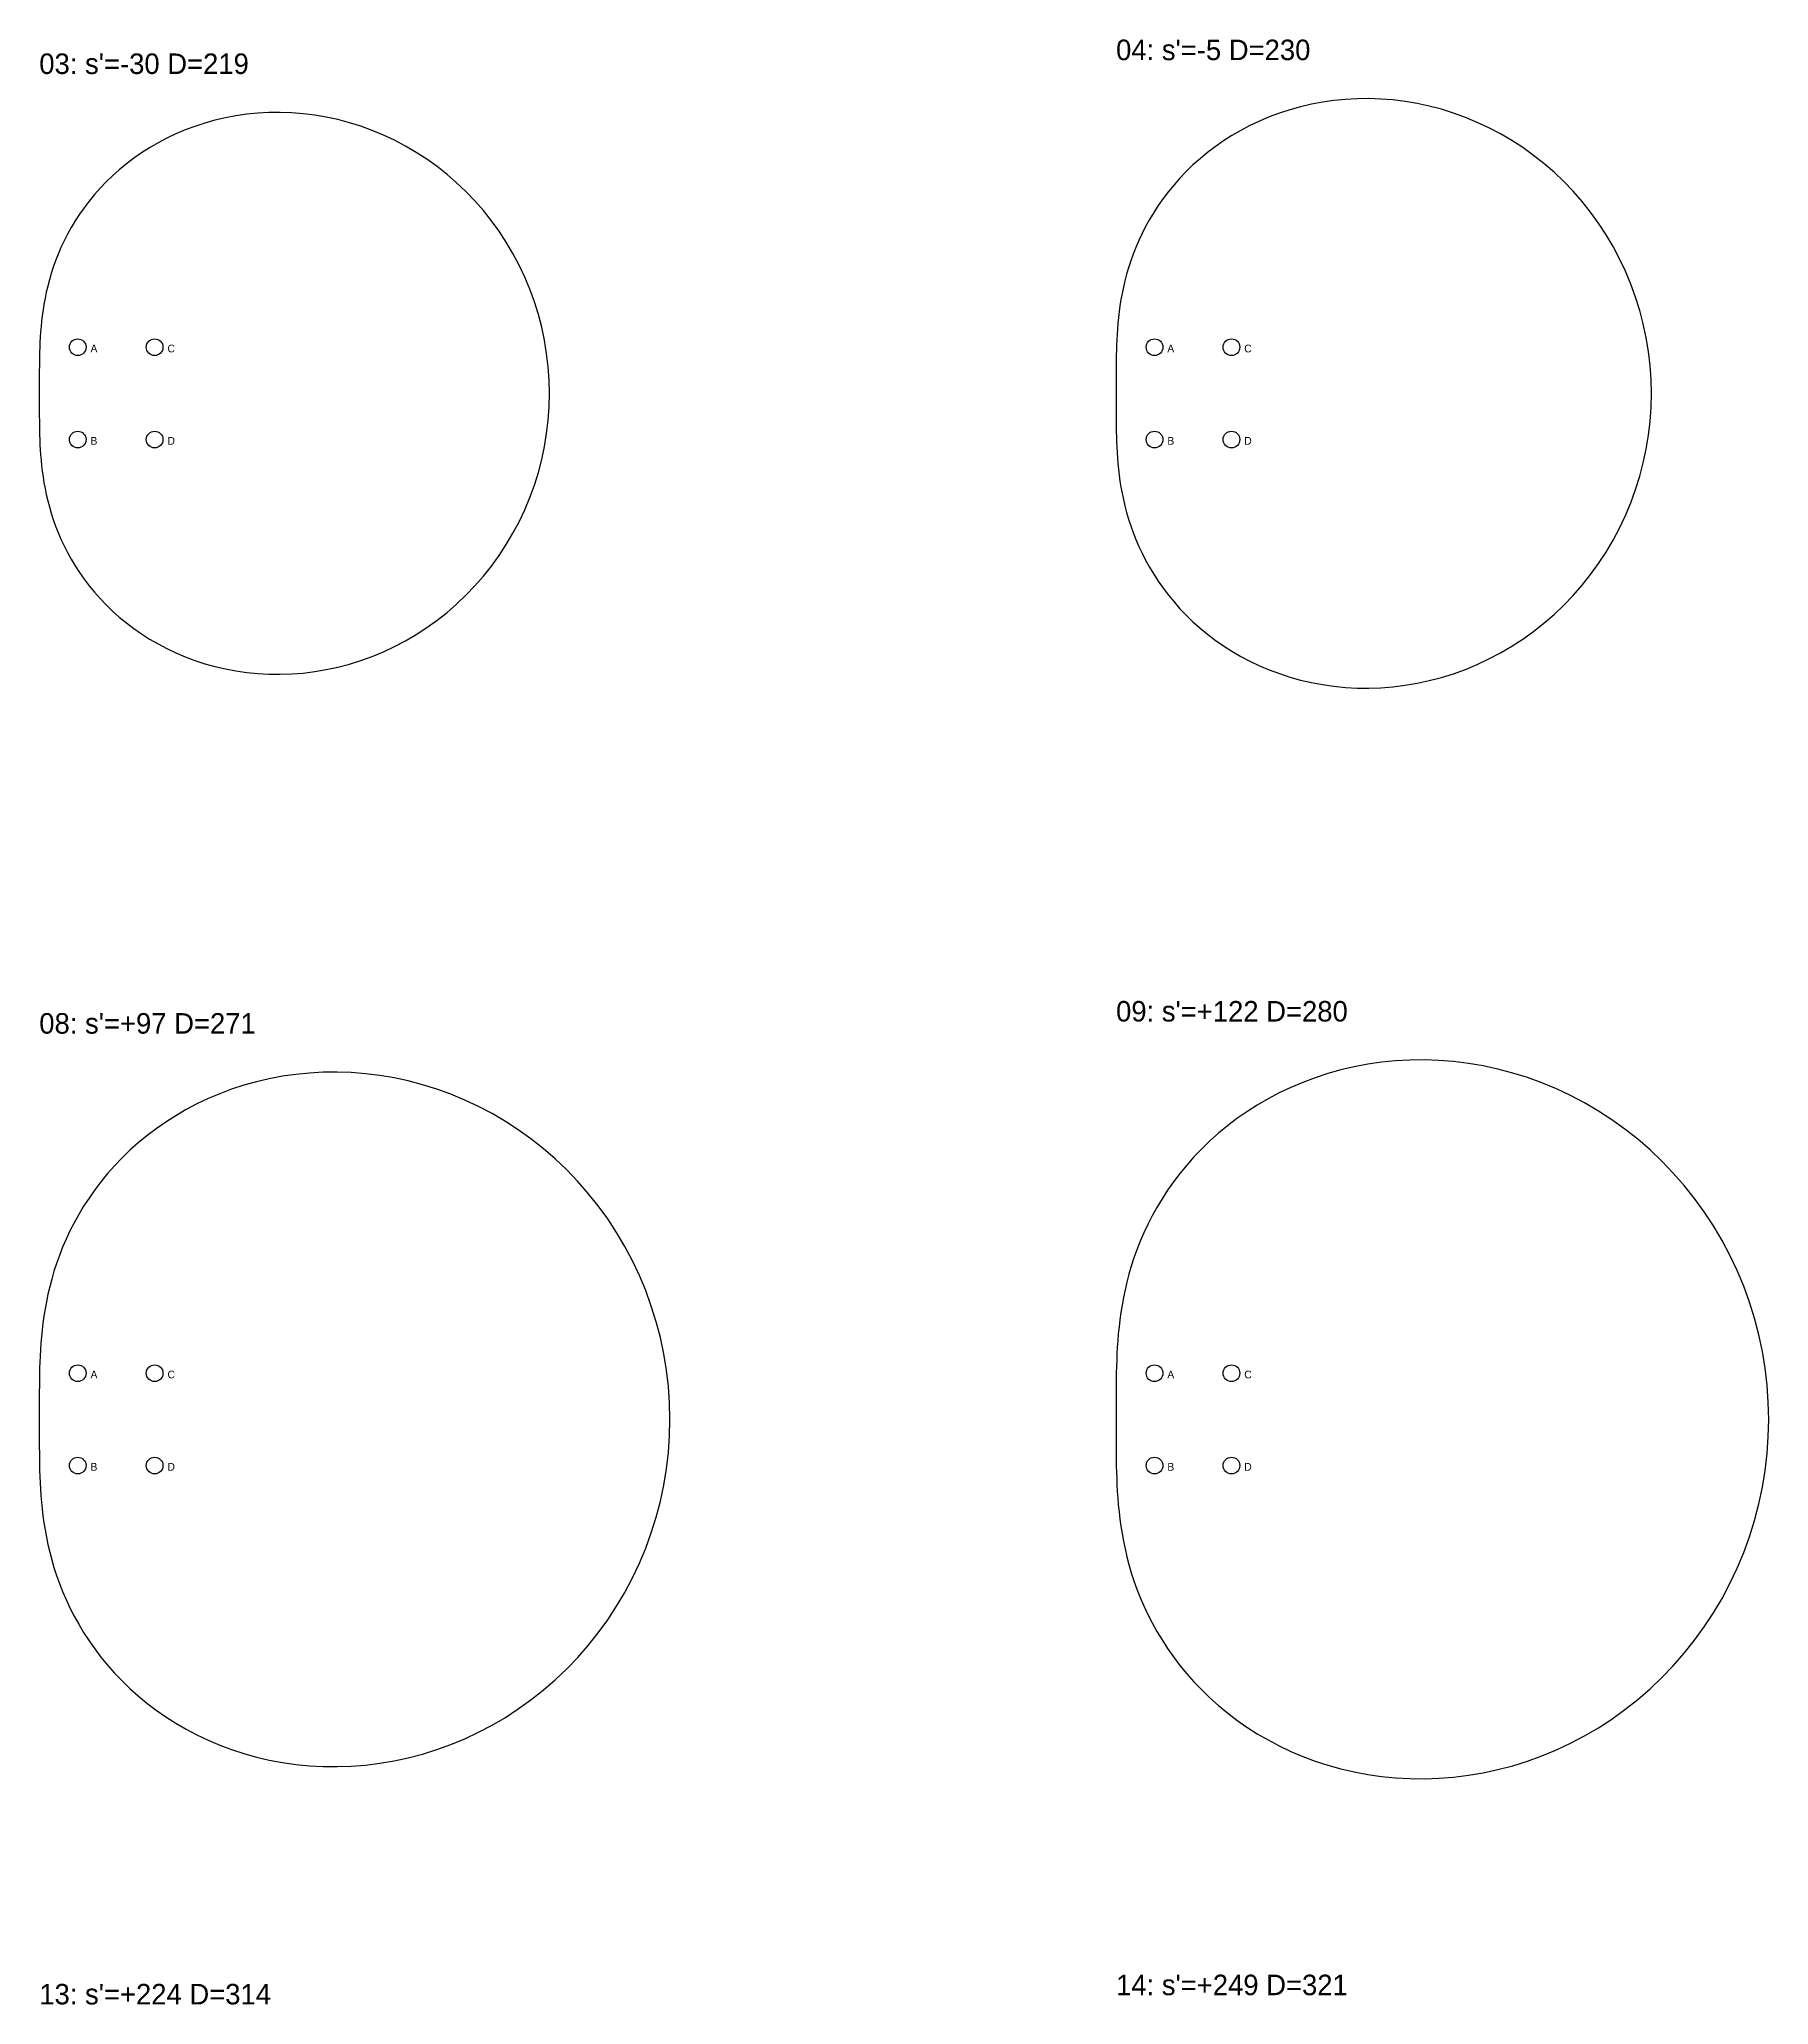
# Model space of a CAD drawing. Header units: millimetres. Extents: x 0 to 2007, y -5243 to 138.
# Drawn here: x 1260 to 1935, y -628 to 138 of the extents above; entities that cross this region are included whole.
import ezdxf

# ---------------------------------------------------------------- set-up
doc = ezdxf.new("R2010")
doc.units = ezdxf.units.MM
for name, color, linetype in [('DOWEL', 5, 'CONTINUOUS'), ('SLAB_03', 5, 'CONTINUOUS'), ('SLAB_04', 6, 'CONTINUOUS'), ('SLAB_08', 4, 'CONTINUOUS'), ('SLAB_09', 5, 'CONTINUOUS'), ('TEXT', 1, 'CONTINUOUS')]:
    doc.layers.add(name, color=color, linetype=linetype)

msp = doc.modelspace()

# ---------------------------------------------------------------- linework, layer by layer
at = {"layer": 'DOWEL'}
for centre in [(1275, 18), (1305, 18), (1695, 18), (1725, 18), (1275, -18), (1305, -18), (1695, -18), (1725, -18), (1275, -382), (1305, -382), (1695, -382), (1725, -382), (1275, -418), (1305, -418), (1695, -418), (1725, -418)]:
    msp.add_circle(centre, 3.25, dxfattribs=at)
at = {"layer": 'SLAB_03'}
msp.add_lwpolyline([(1458.978, 0), (1458.856, 5.207), (1458.493, 10.402), (1457.889, 15.571), (1457.046, 20.702), (1455.966, 25.783), (1454.653, 30.801), (1453.111, 35.745), (1451.344, 40.603), (1449.358, 45.363), (1447.159, 50.015), (1444.753, 54.547), (1442.147, 58.949), (1439.349, 63.213), (1436.368, 67.327), (1433.212, 71.284), (1429.891, 75.076), (1426.414, 78.695), (1422.791, 82.133), (1419.032, 85.385), (1415.148, 88.444), (1411.151, 91.307), (1407.051, 93.968), (1402.859, 96.423), (1398.588, 98.671), (1394.248, 100.707), (1389.851, 102.532), (1385.409, 104.143), (1380.933, 105.541), (1376.434, 106.726), (1371.925, 107.7), (1367.415, 108.463), (1362.917, 109.019), (1358.44, 109.371), (1353.994, 109.522), (1349.591, 109.476), (1345.238, 109.239), (1340.947, 108.815), (1336.724, 108.21), (1332.58, 107.431), (1328.52, 106.484), (1324.554, 105.376), (1320.687, 104.115), (1316.926, 102.708), (1313.277, 101.163), (1309.744, 99.489), (1306.333, 97.693), (1303.046, 95.785), (1299.888, 93.773), (1296.862, 91.665), (1293.968, 89.471), (1291.21, 87.198), (1288.587, 84.857), (1286.101, 82.454), (1283.751, 80), (1281.536, 77.501), (1279.456, 74.967), (1277.508, 72.404), (1275.691, 69.82), (1274.001, 67.223), (1272.436, 64.62), (1270.992, 62.016), (1269.666, 59.419), (1268.453, 56.833), (1267.348, 54.265), (1266.347, 51.718), (1265.446, 49.199), (1264.638, 46.709), (1263.918, 44.254), (1263.282, 41.835), (1262.723, 39.456), (1262.235, 37.118), (1261.814, 34.823), (1261.454, 32.572), (1261.149, 30.366), (1260.893, 28.204), (1260.682, 26.087), (1260.51, 24.013), (1260.372, 21.982), (1260.264, 19.991), (1260.181, 18.04), (1260.119, 16.124), (1260.075, 14.243), (1260.044, 12.392), (1260.024, 10.568), (1260.011, 8.769), (1260.005, 6.99), (1260.001, 5.228), (1260, 3.478), (1260, 1.737), (1260, 0), (1260, -1.737), (1260, -3.478), (1260.001, -5.228), (1260.005, -6.99), (1260.011, -8.769), (1260.024, -10.568), (1260.044, -12.392), (1260.075, -14.243), (1260.119, -16.124), (1260.181, -18.04), (1260.264, -19.991), (1260.372, -21.982), (1260.51, -24.013), (1260.682, -26.087), (1260.893, -28.204), (1261.149, -30.366), (1261.454, -32.572), (1261.814, -34.823), (1262.235, -37.118), (1262.723, -39.456), (1263.282, -41.835), (1263.918, -44.254), (1264.638, -46.709), (1265.446, -49.199), (1266.347, -51.718), (1267.348, -54.265), (1268.453, -56.833), (1269.666, -59.419), (1270.992, -62.016), (1272.436, -64.62), (1274.001, -67.223), (1275.691, -69.82), (1277.508, -72.404), (1279.456, -74.967), (1281.536, -77.501), (1283.751, -80), (1286.101, -82.454), (1288.587, -84.857), (1291.21, -87.198), (1293.968, -89.471), (1296.862, -91.665), (1299.888, -93.773), (1303.046, -95.785), (1306.333, -97.693), (1309.744, -99.489), (1313.277, -101.163), (1316.926, -102.708), (1320.687, -104.115), (1324.554, -105.376), (1328.52, -106.484), (1332.58, -107.431), (1336.724, -108.21), (1340.947, -108.815), (1345.238, -109.239), (1349.591, -109.476), (1353.994, -109.522), (1358.44, -109.371), (1362.917, -109.019), (1367.415, -108.463), (1371.925, -107.7), (1376.434, -106.726), (1380.933, -105.541), (1385.409, -104.143), (1389.851, -102.532), (1394.248, -100.707), (1398.588, -98.671), (1402.859, -96.423), (1407.051, -93.968), (1411.151, -91.307), (1415.148, -88.444), (1419.032, -85.385), (1422.791, -82.133), (1426.414, -78.695), (1429.891, -75.076), (1433.212, -71.284), (1436.368, -67.327), (1439.349, -63.213), (1442.147, -58.949), (1444.753, -54.547), (1447.159, -50.015), (1449.358, -45.363), (1451.344, -40.603), (1453.111, -35.745), (1454.653, -30.801), (1455.966, -25.783), (1457.046, -20.702), (1457.889, -15.571), (1458.493, -10.402), (1458.856, -5.207)], close=True, dxfattribs=at)
at = {"layer": 'SLAB_04'}
msp.add_lwpolyline([(1888.798, 0), (1888.671, 5.464), (1888.289, 10.915), (1887.655, 16.339), (1886.771, 21.724), (1885.638, 27.055), (1884.26, 32.321), (1882.642, 37.509), (1880.788, 42.607), (1878.703, 47.602), (1876.396, 52.483), (1873.871, 57.239), (1871.136, 61.859), (1868.201, 66.332), (1865.073, 70.65), (1861.761, 74.802), (1858.276, 78.781), (1854.627, 82.578), (1850.825, 86.186), (1846.881, 89.599), (1842.805, 92.809), (1838.611, 95.813), (1834.308, 98.605), (1829.91, 101.182), (1825.427, 103.54), (1820.873, 105.677), (1816.259, 107.592), (1811.598, 109.283), (1806.901, 110.75), (1802.181, 111.994), (1797.449, 113.015), (1792.717, 113.816), (1787.996, 114.4), (1783.298, 114.769), (1778.633, 114.927), (1774.012, 114.879), (1769.445, 114.63), (1764.942, 114.185), (1760.511, 113.551), (1756.162, 112.733), (1751.902, 111.739), (1747.74, 110.577), (1743.682, 109.253), (1739.736, 107.777), (1735.906, 106.156), (1732.199, 104.399), (1728.62, 102.515), (1725.171, 100.512), (1721.857, 98.401), (1718.681, 96.189), (1715.645, 93.886), (1712.75, 91.502), (1709.998, 89.045), (1707.389, 86.524), (1704.923, 83.948), (1702.599, 81.326), (1700.416, 78.667), (1698.372, 75.977), (1696.465, 73.266), (1694.692, 70.541), (1693.05, 67.809), (1691.535, 65.077), (1690.143, 62.351), (1688.87, 59.638), (1687.711, 56.943), (1686.661, 54.271), (1685.715, 51.627), (1684.867, 49.014), (1684.112, 46.438), (1683.444, 43.9), (1682.857, 41.403), (1682.346, 38.95), (1681.904, 36.542), (1681.526, 34.18), (1681.205, 31.865), (1680.937, 29.596), (1680.715, 27.375), (1680.535, 25.199), (1680.39, 23.067), (1680.277, 20.978), (1680.19, 18.93), (1680.125, 16.92), (1680.078, 14.945), (1680.046, 13.003), (1680.025, 11.09), (1680.012, 9.202), (1680.005, 7.335), (1680.002, 5.486), (1680, 3.65), (1680, 1.823), (1680, 0), (1680, -1.823), (1680, -3.65), (1680.002, -5.486), (1680.005, -7.335), (1680.012, -9.202), (1680.025, -11.09), (1680.046, -13.003), (1680.078, -14.945), (1680.125, -16.92), (1680.19, -18.93), (1680.277, -20.978), (1680.39, -23.067), (1680.535, -25.199), (1680.715, -27.375), (1680.937, -29.596), (1681.205, -31.865), (1681.526, -34.18), (1681.904, -36.542), (1682.346, -38.95), (1682.857, -41.403), (1683.444, -43.9), (1684.112, -46.438), (1684.867, -49.014), (1685.715, -51.627), (1686.661, -54.271), (1687.711, -56.943), (1688.87, -59.638), (1690.143, -62.351), (1691.535, -65.077), (1693.05, -67.809), (1694.692, -70.541), (1696.465, -73.266), (1698.372, -75.977), (1700.416, -78.667), (1702.599, -81.326), (1704.923, -83.948), (1707.389, -86.524), (1709.998, -89.045), (1712.75, -91.502), (1715.645, -93.886), (1718.681, -96.189), (1721.857, -98.401), (1725.171, -100.512), (1728.62, -102.515), (1732.199, -104.399), (1735.906, -106.156), (1739.736, -107.777), (1743.682, -109.253), (1747.74, -110.577), (1751.902, -111.739), (1756.162, -112.733), (1760.511, -113.551), (1764.942, -114.185), (1769.445, -114.63), (1774.012, -114.879), (1778.633, -114.927), (1783.298, -114.769), (1787.996, -114.4), (1792.717, -113.816), (1797.449, -113.015), (1802.181, -111.994), (1806.901, -110.75), (1811.598, -109.283), (1816.259, -107.592), (1820.873, -105.677), (1825.427, -103.54), (1829.91, -101.182), (1834.308, -98.605), (1838.611, -95.813), (1842.805, -92.809), (1846.881, -89.599), (1850.825, -86.186), (1854.627, -82.578), (1858.276, -78.781), (1861.761, -74.802), (1865.073, -70.65), (1868.201, -66.332), (1871.136, -61.859), (1873.871, -57.239), (1876.396, -52.483), (1878.703, -47.602), (1880.788, -42.607), (1882.642, -37.509), (1884.26, -32.321), (1885.638, -27.055), (1886.771, -21.724), (1887.655, -16.339), (1888.289, -10.915), (1888.671, -5.464)], close=True, dxfattribs=at)
at = {"layer": 'SLAB_08'}
msp.add_lwpolyline([(1505.971, -400), (1505.821, -393.563), (1505.372, -387.142), (1504.625, -380.752), (1503.583, -374.409), (1502.248, -368.128), (1500.625, -361.924), (1498.719, -355.813), (1496.534, -349.808), (1494.079, -343.923), (1491.36, -338.173), (1488.386, -332.571), (1485.165, -327.128), (1481.707, -321.858), (1478.022, -316.772), (1474.121, -311.88), (1470.015, -307.193), (1465.716, -302.72), (1461.237, -298.47), (1456.591, -294.45), (1451.79, -290.667), (1446.849, -287.129), (1441.78, -283.84), (1436.599, -280.804), (1431.318, -278.026), (1425.953, -275.509), (1420.518, -273.253), (1415.027, -271.261), (1409.494, -269.533), (1403.933, -268.068), (1398.358, -266.864), (1392.784, -265.921), (1387.223, -265.233), (1381.688, -264.798), (1376.193, -264.612), (1370.749, -264.668), (1365.369, -264.962), (1360.064, -265.486), (1354.844, -266.233), (1349.721, -267.197), (1344.703, -268.367), (1339.8, -269.737), (1335.02, -271.296), (1330.371, -273.035), (1325.86, -274.945), (1321.493, -277.015), (1317.275, -279.234), (1313.213, -281.593), (1309.309, -284.081), (1305.567, -286.686), (1301.991, -289.399), (1298.581, -292.208), (1295.339, -295.102), (1292.265, -298.072), (1289.36, -301.106), (1286.622, -304.195), (1284.051, -307.328), (1281.643, -310.496), (1279.396, -313.69), (1277.308, -316.9), (1275.373, -320.119), (1273.588, -323.337), (1271.949, -326.548), (1270.449, -329.744), (1269.083, -332.919), (1267.847, -336.067), (1266.732, -339.182), (1265.733, -342.259), (1264.844, -345.295), (1264.057, -348.285), (1263.366, -351.226), (1262.763, -354.116), (1262.243, -356.953), (1261.797, -359.735), (1261.42, -362.462), (1261.104, -365.134), (1260.843, -367.752), (1260.63, -370.315), (1260.46, -372.826), (1260.326, -375.287), (1260.224, -377.7), (1260.147, -380.068), (1260.092, -382.394), (1260.054, -384.682), (1260.029, -386.936), (1260.014, -389.16), (1260.006, -391.359), (1260.002, -393.537), (1260, -395.7), (1260, -397.853), (1260, -400), (1260, -402.147), (1260, -404.3), (1260.002, -406.463), (1260.006, -408.641), (1260.014, -410.84), (1260.029, -413.064), (1260.054, -415.318), (1260.092, -417.606), (1260.147, -419.932), (1260.224, -422.3), (1260.326, -424.713), (1260.46, -427.174), (1260.63, -429.685), (1260.843, -432.248), (1261.104, -434.866), (1261.42, -437.538), (1261.797, -440.265), (1262.243, -443.047), (1262.763, -445.884), (1263.366, -448.774), (1264.057, -451.715), (1264.844, -454.705), (1265.733, -457.741), (1266.732, -460.818), (1267.847, -463.933), (1269.083, -467.081), (1270.449, -470.256), (1271.949, -473.452), (1273.588, -476.663), (1275.373, -479.881), (1277.308, -483.1), (1279.396, -486.31), (1281.643, -489.504), (1284.051, -492.672), (1286.622, -495.805), (1289.36, -498.894), (1292.265, -501.928), (1295.339, -504.898), (1298.581, -507.792), (1301.991, -510.601), (1305.567, -513.314), (1309.309, -515.919), (1313.213, -518.407), (1317.275, -520.766), (1321.493, -522.985), (1325.86, -525.055), (1330.371, -526.965), (1335.02, -528.704), (1339.8, -530.263), (1344.703, -531.633), (1349.721, -532.803), (1354.844, -533.767), (1360.064, -534.514), (1365.369, -535.038), (1370.749, -535.332), (1376.193, -535.388), (1381.688, -535.202), (1387.223, -534.767), (1392.784, -534.079), (1398.358, -533.136), (1403.933, -531.932), (1409.494, -530.467), (1415.027, -528.739), (1420.518, -526.747), (1425.953, -524.491), (1431.318, -521.974), (1436.599, -519.196), (1441.78, -516.16), (1446.849, -512.871), (1451.79, -509.333), (1456.591, -505.55), (1461.237, -501.53), (1465.716, -497.28), (1470.015, -492.807), (1474.121, -488.12), (1478.022, -483.228), (1481.707, -478.142), (1485.165, -472.872), (1488.386, -467.429), (1491.36, -461.827), (1494.079, -456.077), (1496.534, -450.192), (1498.719, -444.187), (1500.625, -438.076), (1502.248, -431.872), (1503.583, -425.591), (1504.625, -419.248), (1505.372, -412.858), (1505.821, -406.437)], close=True, dxfattribs=at)
at = {"layer": 'SLAB_09'}
msp.add_lwpolyline([(1934.558, -400), (1934.403, -393.338), (1933.939, -386.693), (1933.166, -380.08), (1932.087, -373.515), (1930.706, -367.015), (1929.026, -360.595), (1927.053, -354.27), (1924.793, -348.055), (1922.252, -341.965), (1919.438, -336.015), (1916.36, -330.217), (1913.026, -324.584), (1909.447, -319.13), (1905.634, -313.866), (1901.596, -308.804), (1897.347, -303.953), (1892.898, -299.324), (1888.263, -294.925), (1883.455, -290.765), (1878.486, -286.85), (1873.372, -283.188), (1868.127, -279.784), (1862.764, -276.643), (1857.3, -273.768), (1851.747, -271.162), (1846.122, -268.828), (1840.439, -266.767), (1834.713, -264.978), (1828.958, -263.462), (1823.189, -262.216), (1817.42, -261.239), (1811.665, -260.528), (1805.937, -260.078), (1800.25, -259.885), (1794.616, -259.943), (1789.048, -260.247), (1783.558, -260.789), (1778.156, -261.563), (1772.853, -262.56), (1767.66, -263.771), (1762.586, -265.189), (1757.639, -266.802), (1752.828, -268.602), (1748.159, -270.579), (1743.64, -272.721), (1739.275, -275.018), (1735.071, -277.459), (1731.031, -280.034), (1727.158, -282.73), (1723.457, -285.537), (1719.928, -288.444), (1716.573, -291.44), (1713.392, -294.513), (1710.385, -297.654), (1707.552, -300.85), (1704.891, -304.093), (1702.399, -307.371), (1700.074, -310.677), (1697.912, -313.999), (1695.91, -317.33), (1694.063, -320.661), (1692.366, -323.984), (1690.814, -327.291), (1689.401, -330.577), (1688.12, -333.835), (1686.967, -337.059), (1685.933, -340.243), (1685.013, -343.385), (1684.199, -346.479), (1683.483, -349.523), (1682.86, -352.514), (1682.321, -355.45), (1681.86, -358.329), (1681.469, -361.152), (1681.142, -363.917), (1680.872, -366.626), (1680.652, -369.279), (1680.476, -371.878), (1680.337, -374.424), (1680.231, -376.921), (1680.152, -379.372), (1680.096, -381.779), (1680.056, -384.147), (1680.03, -386.479), (1680.015, -388.781), (1680.006, -391.057), (1680.002, -393.311), (1680, -395.55), (1680, -397.778), (1680, -400), (1680, -402.222), (1680, -404.45), (1680.002, -406.689), (1680.006, -408.943), (1680.015, -411.219), (1680.03, -413.521), (1680.056, -415.853), (1680.096, -418.221), (1680.152, -420.628), (1680.231, -423.079), (1680.337, -425.576), (1680.476, -428.122), (1680.652, -430.721), (1680.872, -433.374), (1681.142, -436.083), (1681.469, -438.848), (1681.86, -441.671), (1682.321, -444.55), (1682.86, -447.486), (1683.483, -450.477), (1684.199, -453.521), (1685.013, -456.615), (1685.933, -459.757), (1686.967, -462.941), (1688.12, -466.165), (1689.401, -469.423), (1690.814, -472.709), (1692.366, -476.016), (1694.063, -479.339), (1695.91, -482.67), (1697.912, -486.001), (1700.074, -489.323), (1702.399, -492.629), (1704.891, -495.907), (1707.552, -499.15), (1710.385, -502.346), (1713.392, -505.487), (1716.573, -508.56), (1719.928, -511.556), (1723.457, -514.463), (1727.158, -517.27), (1731.031, -519.966), (1735.071, -522.541), (1739.275, -524.982), (1743.64, -527.279), (1748.159, -529.421), (1752.828, -531.398), (1757.639, -533.198), (1762.586, -534.811), (1767.66, -536.229), (1772.853, -537.44), (1778.156, -538.437), (1783.558, -539.211), (1789.048, -539.753), (1794.616, -540.057), (1800.25, -540.115), (1805.937, -539.922), (1811.665, -539.472), (1817.42, -538.761), (1823.189, -537.784), (1828.958, -536.538), (1834.713, -535.022), (1840.439, -533.233), (1846.122, -531.172), (1851.747, -528.838), (1857.3, -526.232), (1862.764, -523.357), (1868.127, -520.216), (1873.372, -516.812), (1878.486, -513.15), (1883.455, -509.235), (1888.263, -505.075), (1892.898, -500.676), (1897.347, -496.047), (1901.596, -491.196), (1905.634, -486.134), (1909.447, -480.87), (1913.026, -475.416), (1916.36, -469.783), (1919.438, -463.985), (1922.252, -458.035), (1924.793, -451.945), (1927.053, -445.73), (1929.026, -439.405), (1930.706, -432.985), (1932.087, -426.485), (1933.166, -419.92), (1933.939, -413.307), (1934.403, -406.662)], close=True, dxfattribs=at)

# ---------------------------------------------------------------- texts
at = {"layer": 'DOWEL'}
for s, p in [('A', (1280, 16)), ('C', (1310, 16)), ('A', (1700, 16)), ('C', (1730, 16)), ('B', (1280, -20)), ('D', (1310, -20)), ('B', (1700, -20)), ('D', (1730, -20)), ('A', (1280, -384)), ('C', (1310, -384)), ('A', (1700, -384)), ('C', (1730, -384)), ('B', (1280, -420)), ('D', (1310, -420)), ('B', (1700, -420)), ('D', (1730, -420))]:
    msp.add_text(s, height=3, dxfattribs=at).set_placement(p)
at = {"layer": 'TEXT'}
for s, p in [("04: s'=-5 D=230", (1680, 129.927)), ("03: s'=-30 D=219", (1260, 124.522)), ("09: s'=+122 D=280", (1680, -244.885)), ("08: s'=+97 D=271", (1260, -249.612)), ("13: s'=+224 D=314", (1260, -628.074)), ("14: s'=+249 D=321", (1680, -624.476))]:
    msp.add_text(s, height=8, dxfattribs=at).set_placement(p)

doc.saveas('drawing.dxf')
